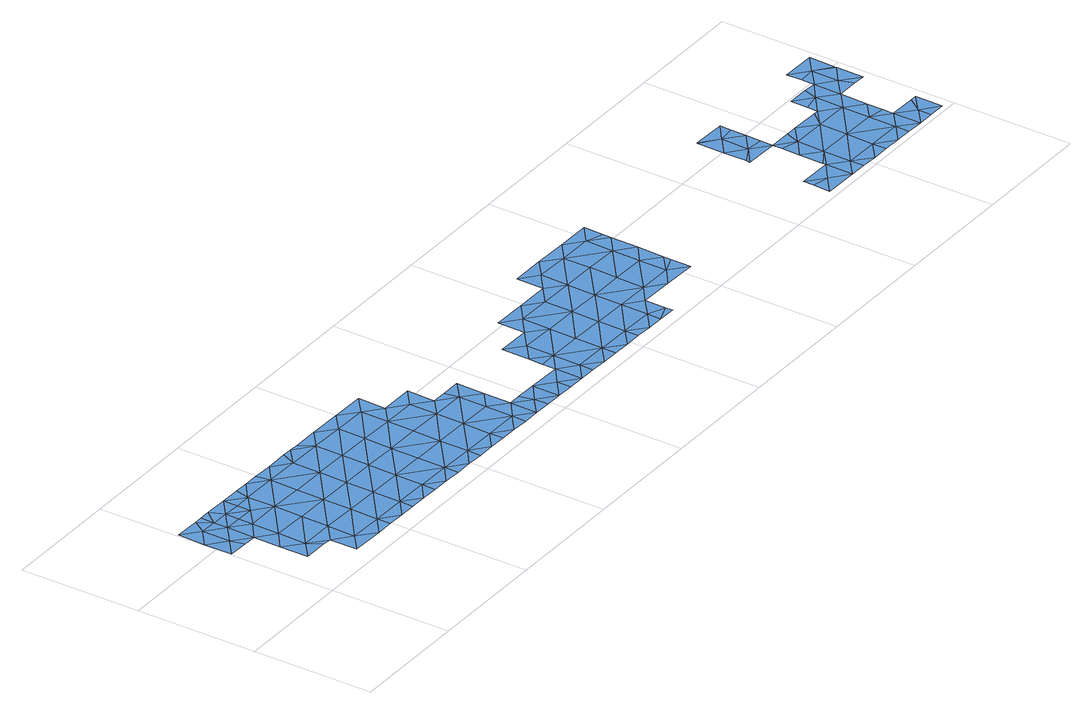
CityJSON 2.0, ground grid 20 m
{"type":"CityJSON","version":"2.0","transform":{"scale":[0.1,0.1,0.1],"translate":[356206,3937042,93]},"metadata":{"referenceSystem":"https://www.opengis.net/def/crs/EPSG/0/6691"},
"CityObjects":{
"waterbody1":{"type":"WaterBody","attributes":{"name":"9","class":"1140","function":"1","WaterBodyRiverFloodingRiskAttribute.description":"5","WaterBodyRiverFloodingRiskAttribute.rankOrg":"3","WaterBodyRiverFloodingRiskAttribute.adminType":"2","WaterBodyRiverFloodingRiskAttribute.scale":"L1"},"geometry":[{"type":"MultiSurface","lod":"1","boundaries":[[[0,1,2]],[[3,1,0]],[[4,5,2]],[[2,6,4]],[[7,6,2]],[[7,2,8]],[[1,8,2]],[[0,2,5]]]}]},
"waterbody2":{"type":"WaterBody","attributes":{"name":"9","class":"1140","function":"1","WaterBodyRiverFloodingRiskAttribute.description":"5","WaterBodyRiverFloodingRiskAttribute.rankOrg":"2","WaterBodyRiverFloodingRiskAttribute.adminType":"2","WaterBodyRiverFloodingRiskAttribute.scale":"L1"},"geometry":[{"type":"MultiSurface","lod":"1","boundaries":[[[9,10,11]],[[10,9,12]],[[13,12,9]],[[13,14,12]],[[15,14,13]],[[16,14,15]],[[17,14,16]],[[17,18,14]],[[19,20,21]],[[20,22,21]],[[23,24,25]],[[23,26,24]],[[27,28,29]],[[30,28,27]],[[31,28,30]],[[31,32,28]],[[33,32,31]],[[34,32,33]],[[35,32,34]],[[35,36,32]],[[37,36,35]],[[37,13,36]],[[38,37,35]],[[39,15,40]],[[41,42,43]],[[43,44,41]],[[43,45,44]],[[43,38,45]],[[44,45,46]],[[45,35,46]],[[47,44,46]],[[48,44,47]],[[8,48,47]],[[49,48,8]],[[48,49,50]],[[50,49,51]],[[49,52,51]],[[49,53,52]],[[53,54,52]],[[55,54,53]],[[56,5,57]],[[5,4,57]],[[1,53,8]],[[47,6,7]],[[3,55,1]],[[4,6,57]],[[6,46,57]],[[46,33,57]],[[57,33,58]],[[59,58,33]],[[60,61,31]],[[59,33,61]],[[58,56,57]],[[53,1,55]],[[49,8,53]],[[47,7,8]],[[47,46,6]],[[48,41,44]],[[62,43,42]],[[38,35,45]],[[36,63,32]],[[36,9,63]],[[35,34,46]],[[46,34,33]],[[33,31,61]],[[32,63,28]],[[64,28,63]],[[11,64,63]],[[64,11,65]],[[66,65,11]],[[66,67,65]],[[66,68,67]],[[69,68,66]],[[69,70,68]],[[71,70,72]],[[73,71,72]],[[73,72,74]],[[75,74,72]],[[76,77,78]],[[69,77,76]],[[69,79,77]],[[10,77,79]],[[80,77,10]],[[80,21,77]],[[80,12,21]],[[21,12,81]],[[79,66,10]],[[76,72,69]],[[77,21,78]],[[72,76,75]],[[72,70,69]],[[82,68,70]],[[67,68,82]],[[65,67,83]],[[83,84,65]],[[79,69,66]],[[84,64,65]],[[30,60,31]],[[29,28,64]],[[64,84,29]],[[85,86,78]],[[85,78,22]],[[22,78,21]],[[19,21,81]],[[87,19,81]],[[18,87,81]],[[18,81,14]],[[39,16,15]],[[15,13,37]],[[12,14,81]],[[13,9,36]],[[12,80,10]],[[66,11,10]],[[9,11,63]],[[88,89,86]],[[88,90,89]],[[91,92,90]],[[91,25,92]],[[26,93,94]],[[93,95,94]],[[95,96,94]],[[96,97,94]],[[98,37,38]],[[98,15,37]],[[40,15,98]],[[43,99,38]],[[43,62,99]],[[99,100,98]],[[40,98,100]],[[99,98,38]],[[101,74,75]],[[24,102,101]],[[24,97,102]],[[75,92,101]],[[92,75,76]],[[89,92,76]],[[76,78,89]],[[26,94,97]],[[26,97,24]],[[25,24,101]],[[25,101,92]],[[90,92,89]],[[86,89,78]]]}]},
"waterbody3":{"type":"WaterBody","attributes":{"name":"9","class":"1140","function":"1","WaterBodyRiverFloodingRiskAttribute.description":"5","WaterBodyRiverFloodingRiskAttribute.rankOrg":"1","WaterBodyRiverFloodingRiskAttribute.adminType":"2","WaterBodyRiverFloodingRiskAttribute.scale":"L1"},"geometry":[{"type":"MultiSurface","lod":"1","boundaries":[[[103,104,105]],[[106,107,108]],[[109,110,106]],[[105,104,110]],[[105,111,112]],[[103,113,114]],[[115,116,112]],[[116,117,118]],[[119,114,113]],[[120,114,121]],[[121,122,123]],[[122,121,124]],[[114,124,121]],[[119,124,114]],[[113,118,119]],[[113,116,118]],[[113,112,116]],[[103,112,113]],[[112,103,105]],[[125,126,127]],[[104,103,114]],[[120,104,114]],[[110,104,120]],[[110,120,106]],[[120,107,106]],[[128,107,120]],[[129,130,131]],[[131,130,132]],[[133,131,132]],[[131,133,134]],[[134,133,135]],[[136,135,133]],[[136,137,135]],[[137,136,110]],[[136,105,110]],[[127,105,136]],[[105,127,111]],[[111,127,126]],[[123,128,121]],[[138,126,125]],[[139,126,138]],[[139,140,126]],[[141,142,143]],[[142,141,144]],[[141,145,144]],[[146,116,115]],[[117,116,146]],[[115,112,145]],[[145,112,111]],[[145,111,144]],[[140,142,144]],[[126,140,144]],[[147,125,148]],[[148,125,149]],[[149,125,132]],[[150,132,125]],[[149,132,96]],[[132,151,96]],[[149,96,95]],[[95,152,149]],[[152,148,149]],[[147,138,125]],[[150,125,127]],[[111,126,144]],[[150,127,136]],[[109,137,110]],[[153,137,109]],[[154,135,153]],[[106,108,109]],[[153,135,137]],[[136,133,150]],[[154,134,135]],[[133,132,150]],[[134,129,131]],[[130,151,132]],[[128,120,121]]]}]},
"waterbody4":{"type":"WaterBody","attributes":{"name":"9","class":"1140","function":"1","WaterBodyRiverFloodingRiskAttribute.description":"5","WaterBodyRiverFloodingRiskAttribute.rankOrg":"1","WaterBodyRiverFloodingRiskAttribute.adminType":"2","WaterBodyRiverFloodingRiskAttribute.scale":"L1"},"geometry":[{"type":"MultiSurface","lod":"1","boundaries":[[[155,156,157]],[[157,158,159]],[[158,157,160]],[[157,156,160]],[[161,162,163]],[[161,164,162]],[[155,157,164]],[[157,162,164]],[[157,159,162]],[[165,162,159]],[[166,162,165]],[[163,162,166]]]}]},
"waterbody5":{"type":"WaterBody","attributes":{"name":"9","class":"1140","function":"1","WaterBodyRiverFloodingRiskAttribute.description":"5","WaterBodyRiverFloodingRiskAttribute.rankOrg":"1","WaterBodyRiverFloodingRiskAttribute.adminType":"2","WaterBodyRiverFloodingRiskAttribute.scale":"L1"},"geometry":[{"type":"MultiSurface","lod":"1","boundaries":[[[167,168,169]],[[168,170,169]],[[168,171,170]],[[172,173,174]],[[173,175,174]],[[176,177,178]],[[177,179,178]],[[180,179,177]],[[180,181,179]],[[182,167,169]],[[170,183,169]],[[184,185,186]],[[187,188,189]],[[189,188,190]],[[191,190,188]],[[190,191,163]],[[192,190,163]],[[190,192,193]],[[194,193,195]],[[196,194,195]],[[196,186,194]],[[186,196,184]],[[197,184,196]],[[184,197,198]],[[196,199,197]],[[199,200,197]],[[194,186,183]],[[169,183,186]],[[182,169,186]],[[185,182,186]],[[183,189,194]],[[201,189,183]],[[202,189,201]],[[202,201,203]],[[201,204,203]],[[201,205,204]],[[201,206,205]],[[206,207,205]],[[207,206,208]],[[208,206,170]],[[206,183,170]],[[209,208,170]],[[208,209,174]],[[208,174,210]],[[204,211,178]],[[212,204,178]],[[212,203,204]],[[212,213,203]],[[179,214,212]],[[179,215,214]],[[216,202,203]],[[183,206,201]],[[194,190,193]],[[189,190,194]],[[187,189,202]],[[203,217,216]],[[213,217,203]],[[200,198,197]],[[179,181,215]],[[179,212,178]],[[211,176,178]],[[210,174,175]],[[209,172,174]],[[171,209,170]]]}]}
},
"vertices":[
[78,265,5],[59,242,5],[88,242,5],[60,265,5],[116,241,5],[116,264,5],[116,218,5],[87,219,5],[59,219,5],
[313,146,5],[369,145,5],[370,191,5],[312,99,5],[255,100,5],[255,54,5],[198,55,5],[226,31,5],[254,31,5],[283,31,5],[339,30,5],[368,29,5],[368,52,5],[396,29,5],[594,25,5],[594,49,5],[566,26,5],[622,25,5],[301,261,5],[314,238,5],[343,261,5],[286,262,5],[258,239,5],[257,193,5],[201,240,5],[200,194,5],[199,147,5],[256,147,5],[199,101,5],[142,102,5],[198,32,5],[169,32,5],[57,127,5],[57,80,5],[85,103,5],[86,149,5],[143,148,5],[144,195,5],[87,195,5],[58,173,5],[30,196,5],[36,173,5],[2,174,5],[2,220,5],[31,243,5],[3,266,5],[46,265,5],[149,264,5],[144,241,5],[173,263,5],[197,263,5],[268,262,5],[230,262,5],[98,80,5],[314,192,5],[371,237,5],[428,236,5],[427,190,5],[455,213,5],[483,189,5],[483,143,5],[511,166,5],[535,165,5],[539,142,5],[568,165,5],[567,118,5],[539,96,5],[482,97,5],[425,98,5],[425,51,5],[426,144,5],[369,98,5],[311,53,5],[512,212,5],[456,259,5],[400,260,5],[424,28,5],[453,28,5],[311,30,5],[481,27,5],[481,50,5],[509,27,5],[537,26,5],[538,50,5],[651,25,5],[651,48,5],[679,24,5],[680,70,5],[623,71,5],[141,56,5],[113,79,5],[113,33,5],[567,72,5],[588,72,5],
[936,136,5],[937,182,5],[879,136,5],[881,229,5],[909,252,5],[853,252,5],[852,206,5],[880,183,5],[878,90,5],[935,89,5],[992,135,5],[993,181,5],[963,66,5],[992,88,5],[1020,99,5],[1020,111,5],[1021,157,5],[937,228,5],[994,227,5],[1022,218,5],[1023,250,5],[1022,204,5],[764,46,5],[821,45,5],[822,91,5],[966,251,5],[681,163,5],[681,117,5],[709,139,5],[709,93,5],[766,138,5],[738,162,5],[767,185,5],[823,137,5],[823,184,5],[792,22,5],[821,22,5],[849,21,5],[906,32,5],[877,21,5],[906,20,5],[878,44,5],[906,67,5],[1020,65,5],[764,23,5],[736,23,5],[708,47,5],[765,92,5],[680,92,5],[707,24,5],[795,207,5],[739,208,5],
[1362,225,4],[1363,244,4],[1334,222,4],[1306,244,4],[1305,199,4],[1306,245,4],[1361,173,4],[1333,175,4],[1361,152,4],[1362,198,4],[1305,160,4],[1304,153,4],
[1444,12,4],[1472,11,4],[1444,35,4],[1501,34,4],[1500,11,4],[1557,10,4],[1585,10,4],[1557,33,4],[1586,56,4],[1588,148,4],[1588,194,4],[1560,172,4],[1560,218,4],[1588,197,4],[1589,241,4],[1415,12,4],[1445,81,4],[1359,13,4],[1387,13,4],[1387,36,4],[1465,150,4],[1418,151,4],[1446,127,4],[1389,128,4],[1398,151,4],[1361,136,4],[1360,106,4],[1388,82,4],[1360,65,4],[1360,59,4],[1331,37,4],[1302,14,4],[1303,60,4],[1303,43,4],[1502,126,4],[1474,150,4],[1503,173,4],[1531,149,4],[1530,103,4],[1502,80,4],[1530,76,4],[1529,57,4],[1529,10,4],[1574,56,4],[1567,149,4],[1532,195,4],[1511,196,4],[1532,216,4],[1532,242,4],[1475,168,4],[1475,196,4]
]}
